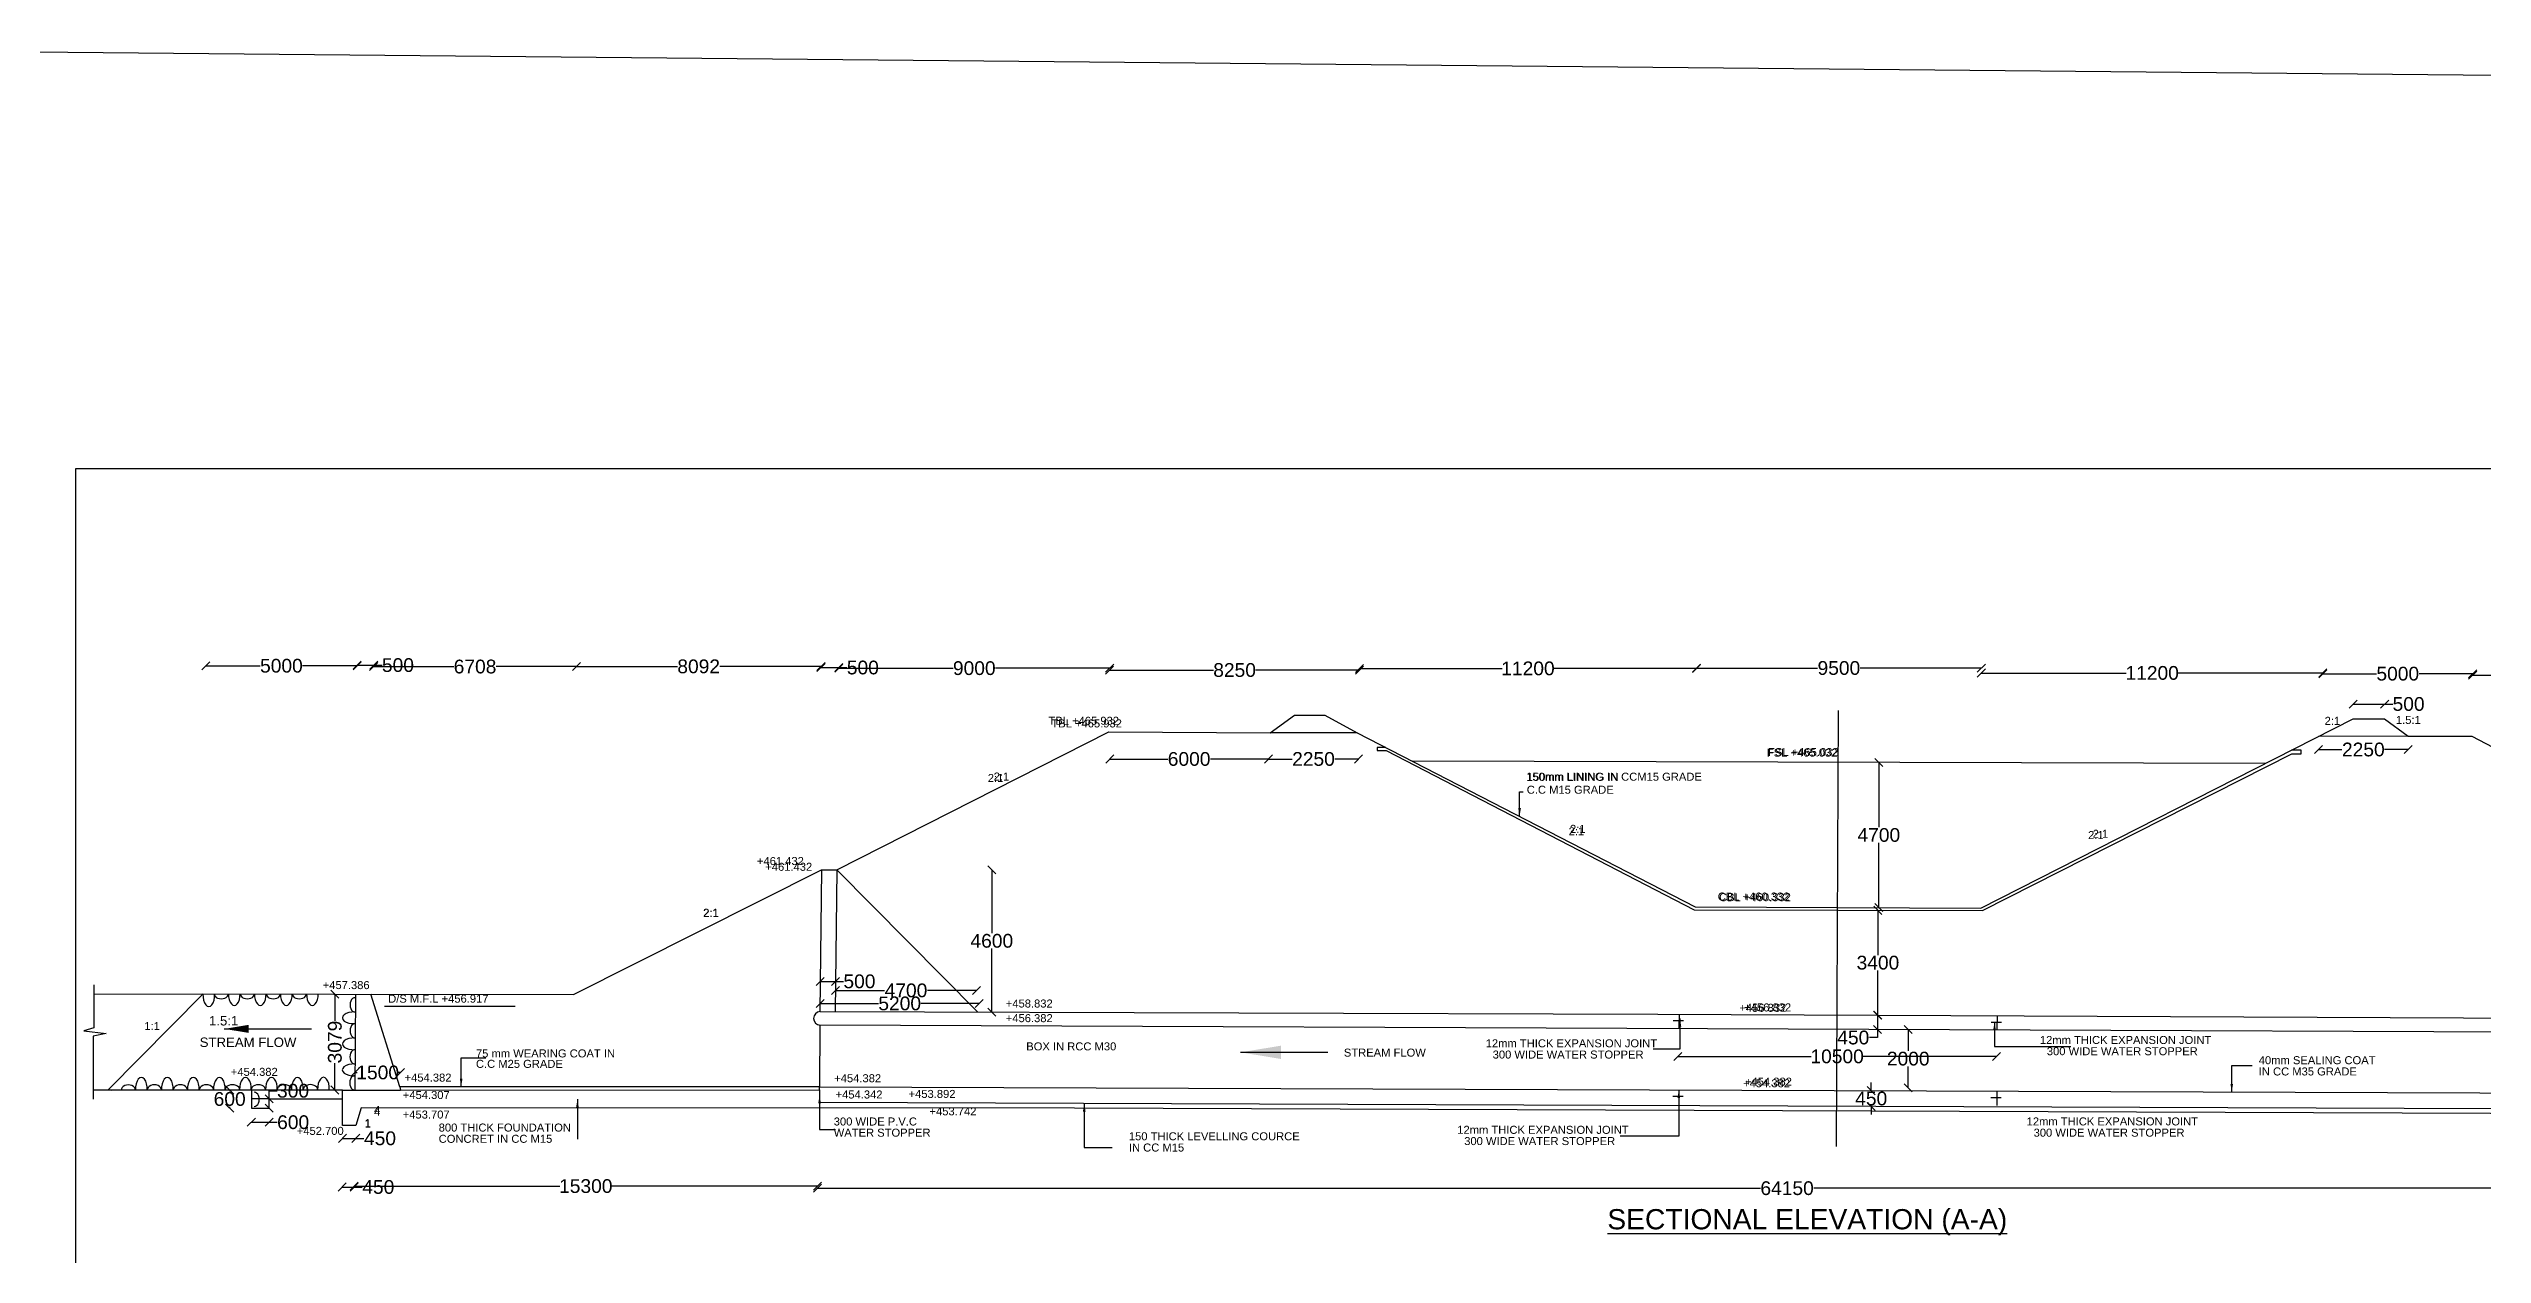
# Model space of a CAD drawing. Header units: metres. Extents: x 119 to 1793, y 659 to 1072.
# Drawn here: x 1238.5 to 1539.6, y 923.2 to 1072.3 of the extents above; entities that cross this region are included whole.
import ezdxf

# ---------------------------------------------------------------- set-up
doc = ezdxf.new("R2010")
doc.units = ezdxf.units.M
doc.header["$MEASUREMENT"] = 0
doc.linetypes.add('ACAD_ISO03W100', pattern=[30, 12, -18])
doc.layers.add('DRAWING', color=7, linetype='Continuous')
doc.styles.get("Standard").update_dxf_attribs({"font": 'ARIAL_1.TTF'})
doc.dimstyles.get("Standard").update_dxf_attribs({"dimtxt": 1.7, "dimasz": 1, "dimexe": 0.18, "dimexo": 0.0625, "dimgap": 0.09, "dimtad": 0, "dimtih": 1, "dimtoh": 1, "dimdec": 0, "dimzin": 0, "dimdsep": 46, "dimtxsty": 'Standard', "dimblk": 'OBLIQUE', "dimcen": 0, "dimse1": 1, "dimse2": 1, "dimadec": 0, "dimazin": 0, "dimtfac": 1, "dimtdec": 0, "dimtofl": 0, "dimtmove": 0, "dimatfit": 3, "dimfxl": 0, "dimtolj": 1, "dimtzin": 0, "dimarcsym": 0})
picture_1 = doc.add_image_def('image1.jpg', size_in_pixel=(7220, 4925))

# ---------------------------------------------------------------- blocks, each defined once
blk = doc.blocks.new('_Oblique')
at = {"color": 0, "linetype": 'ByBlock', "lineweight": -2}
blk.add_line((-0.5, -0.5), (0.5, 0.5), dxfattribs=at)
blk = doc.blocks.new('*D270')
at = {"layer": 'Defpoints', "color": 0}
for p in [(1257.94, 995.86), (1276.67, 995.96), (1276.67, 995.86)]:
    blk.add_point(p, dxfattribs=at)
at = {"layer": 'DRAWING', "color": 0, "lineweight": -2}
for p, q in [((1257.94, 995.96), (1264.68, 995.96)), ((1276.67, 995.96), (1269.93, 995.96))]:
    blk.add_line(p, q, dxfattribs=at)
at = {"layer": 'DRAWING', "color": 0, "lineweight": -2, "rotation": 180}
blk.add_blockref('_Oblique', (1257.94, 995.96), dxfattribs=at)
at = {"layer": 'DRAWING', "color": 0, "lineweight": -2}
blk.add_blockref('_Oblique', (1276.67, 995.96), dxfattribs=at)
at = {"layer": 'DRAWING', "color": 0, "insert": (1267.3, 995.96), "char_height": 1.7, "attachment_point": 5}
blk.add_mtext('\\A1;5000', dxfattribs=at)
blk = doc.blocks.new('*D271')
at = {"layer": 'Defpoints', "color": 0}
for p in [(1276.67, 995.86), (1278.75, 996.04), (1278.75, 995.86)]:
    blk.add_point(p, dxfattribs=at)
at = {"layer": 'DRAWING', "color": 0, "lineweight": -2}
for p, q in [((1276.67, 996.04), (1278.75, 996.04)), ((1278.75, 996.04), (1279.75, 996.04))]:
    blk.add_line(p, q, dxfattribs=at)
at = {"layer": 'DRAWING', "color": 0, "lineweight": -2, "rotation": 180}
blk.add_blockref('_Oblique', (1276.67, 996.04), dxfattribs=at)
at = {"layer": 'DRAWING', "color": 0, "lineweight": -2}
blk.add_blockref('_Oblique', (1278.75, 996.04), dxfattribs=at)
at = {"layer": 'DRAWING', "color": 0, "insert": (1281.72, 996.04), "char_height": 1.7, "attachment_point": 5}
blk.add_mtext('\\A1;500', dxfattribs=at)
blk = doc.blocks.new('*D272')
at = {"layer": 'Defpoints', "color": 0}
for p in [(1278.72, 996), (1303.8, 996), (1303.8, 995.86)]:
    blk.add_point(p, dxfattribs=at)
at = {"layer": 'DRAWING', "color": 0, "lineweight": -2}
for p, q in [((1278.72, 995.86), (1288.62, 995.86)), ((1303.8, 995.86), (1293.89, 995.86))]:
    blk.add_line(p, q, dxfattribs=at)
at = {"layer": 'DRAWING', "color": 0, "lineweight": -2, "rotation": 180}
blk.add_blockref('_Oblique', (1278.72, 995.86), dxfattribs=at)
at = {"layer": 'DRAWING', "color": 0, "lineweight": -2}
blk.add_blockref('_Oblique', (1303.8, 995.86), dxfattribs=at)
at = {"layer": 'DRAWING', "color": 0, "insert": (1291.26, 995.86), "char_height": 1.7, "attachment_point": 5}
blk.add_mtext('\\A1;6708', dxfattribs=at)
blk = doc.blocks.new('*D273')
at = {"layer": 'Defpoints', "color": 0}
for p in [(1303.8, 995.86), (1334.06, 995.88), (1334.06, 995.86)]:
    blk.add_point(p, dxfattribs=at)
at = {"layer": 'DRAWING', "color": 0, "lineweight": -2}
for p, q in [((1303.8, 995.88), (1316.31, 995.88)), ((1334.06, 995.88), (1321.55, 995.88))]:
    blk.add_line(p, q, dxfattribs=at)
at = {"layer": 'DRAWING', "color": 0, "lineweight": -2, "rotation": 180}
blk.add_blockref('_Oblique', (1303.8, 995.88), dxfattribs=at)
at = {"layer": 'DRAWING', "color": 0, "lineweight": -2}
blk.add_blockref('_Oblique', (1334.06, 995.88), dxfattribs=at)
at = {"layer": 'DRAWING', "color": 0, "insert": (1318.93, 995.88), "char_height": 1.7, "attachment_point": 5}
blk.add_mtext('\\A1;8092', dxfattribs=at)
blk = doc.blocks.new('*D274')
at = {"layer": 'Defpoints', "color": 0}
for p in [(1334.06, 995.86), (1336.28, 995.86), (1336.28, 995.74)]:
    blk.add_point(p, dxfattribs=at)
at = {"layer": 'DRAWING', "color": 0, "lineweight": -2}
for p, q in [((1334.06, 995.74), (1336.28, 995.74)), ((1336.28, 995.74), (1337.28, 995.74))]:
    blk.add_line(p, q, dxfattribs=at)
at = {"layer": 'DRAWING', "color": 0, "lineweight": -2, "rotation": 180}
blk.add_blockref('_Oblique', (1334.06, 995.74), dxfattribs=at)
at = {"layer": 'DRAWING', "color": 0, "lineweight": -2}
blk.add_blockref('_Oblique', (1336.28, 995.74), dxfattribs=at)
at = {"layer": 'DRAWING', "color": 0, "insert": (1339.24, 995.74), "char_height": 1.7, "attachment_point": 5}
blk.add_mtext('\\A1;500', dxfattribs=at)
blk = doc.blocks.new('*D275')
at = {"layer": 'Defpoints', "color": 0}
for p in [(1336.28, 995.74), (1369.78, 995.74), (1369.78, 995.66)]:
    blk.add_point(p, dxfattribs=at)
at = {"layer": 'DRAWING', "color": 0, "lineweight": -2}
for p, q in [((1336.28, 995.66), (1350.41, 995.66)), ((1369.78, 995.66), (1355.66, 995.66))]:
    blk.add_line(p, q, dxfattribs=at)
at = {"layer": 'DRAWING', "color": 0, "lineweight": -2, "rotation": 180}
blk.add_blockref('_Oblique', (1336.28, 995.66), dxfattribs=at)
at = {"layer": 'DRAWING', "color": 0, "lineweight": -2}
blk.add_blockref('_Oblique', (1369.78, 995.66), dxfattribs=at)
at = {"layer": 'DRAWING', "color": 0, "insert": (1353.03, 995.66), "char_height": 1.7, "attachment_point": 5}
blk.add_mtext('\\A1;9000', dxfattribs=at)
blk = doc.blocks.new('*D276')
at = {"layer": 'Defpoints', "color": 0}
for p in [(1369.77, 995.65), (1400.7, 995.65), (1400.7, 995.43)]:
    blk.add_point(p, dxfattribs=at)
at = {"layer": 'DRAWING', "color": 0, "lineweight": -2}
for p, q in [((1369.77, 995.43), (1382.61, 995.43)), ((1400.7, 995.43), (1387.86, 995.43))]:
    blk.add_line(p, q, dxfattribs=at)
at = {"layer": 'DRAWING', "color": 0, "lineweight": -2, "rotation": 180}
blk.add_blockref('_Oblique', (1369.77, 995.43), dxfattribs=at)
at = {"layer": 'DRAWING', "color": 0, "lineweight": -2}
blk.add_blockref('_Oblique', (1400.7, 995.43), dxfattribs=at)
at = {"layer": 'DRAWING', "color": 0, "insert": (1385.24, 995.43), "char_height": 1.7, "attachment_point": 5}
blk.add_mtext('\\A1;8250', dxfattribs=at)
blk = doc.blocks.new('*D277')
at = {"layer": 'Defpoints', "color": 0}
for p in [(1400.7, 995.43), (1442.38, 995.63), (1442.38, 995.43)]:
    blk.add_point(p, dxfattribs=at)
at = {"layer": 'DRAWING', "color": 0, "lineweight": -2}
for p, q in [((1400.7, 995.63), (1418.34, 995.63)), ((1442.38, 995.63), (1424.75, 995.63))]:
    blk.add_line(p, q, dxfattribs=at)
at = {"layer": 'DRAWING', "color": 0, "lineweight": -2, "rotation": 180}
blk.add_blockref('_Oblique', (1400.7, 995.63), dxfattribs=at)
at = {"layer": 'DRAWING', "color": 0, "lineweight": -2}
blk.add_blockref('_Oblique', (1442.38, 995.63), dxfattribs=at)
at = {"layer": 'DRAWING', "color": 0, "insert": (1421.54, 995.63), "char_height": 1.7, "attachment_point": 5}
blk.add_mtext('\\A1;11200', dxfattribs=at)
blk = doc.blocks.new('*D278')
at = {"layer": 'Defpoints', "color": 0}
for p in [(1442.38, 995.63), (1477.63, 995.68), (1477.63, 995.63)]:
    blk.add_point(p, dxfattribs=at)
at = {"layer": 'DRAWING', "color": 0, "lineweight": -2}
for p, q in [((1442.38, 995.68), (1457.38, 995.68)), ((1477.63, 995.68), (1462.63, 995.68))]:
    blk.add_line(p, q, dxfattribs=at)
at = {"layer": 'DRAWING', "color": 0, "lineweight": -2, "rotation": 180}
blk.add_blockref('_Oblique', (1442.38, 995.68), dxfattribs=at)
at = {"layer": 'DRAWING', "color": 0, "lineweight": -2}
blk.add_blockref('_Oblique', (1477.63, 995.68), dxfattribs=at)
at = {"layer": 'DRAWING', "color": 0, "insert": (1460.01, 995.68), "char_height": 1.7, "attachment_point": 5}
blk.add_mtext('\\A1;9500', dxfattribs=at)
blk = doc.blocks.new('*D279')
at = {"layer": 'Defpoints', "color": 0}
for p in [(1477.63, 995.68), (1519.9, 995.68), (1519.9, 995.07)]:
    blk.add_point(p, dxfattribs=at)
at = {"layer": 'DRAWING', "color": 0, "lineweight": -2}
for p, q in [((1477.63, 995.07), (1495.56, 995.07)), ((1519.9, 995.07), (1501.97, 995.07))]:
    blk.add_line(p, q, dxfattribs=at)
at = {"layer": 'DRAWING', "color": 0, "lineweight": -2, "rotation": 180}
blk.add_blockref('_Oblique', (1477.63, 995.07), dxfattribs=at)
at = {"layer": 'DRAWING', "color": 0, "lineweight": -2}
blk.add_blockref('_Oblique', (1519.9, 995.07), dxfattribs=at)
at = {"layer": 'DRAWING', "color": 0, "insert": (1498.77, 995.07), "char_height": 1.7, "attachment_point": 5}
blk.add_mtext('\\A1;11200', dxfattribs=at)
blk = doc.blocks.new('*D280')
at = {"layer": 'Defpoints', "color": 0}
for p in [(1519.9, 995.07), (1538.43, 995.07), (1538.43, 994.98)]:
    blk.add_point(p, dxfattribs=at)
at = {"layer": 'DRAWING', "color": 0, "lineweight": -2}
for p, q in [((1519.9, 994.98), (1526.54, 994.98)), ((1538.43, 994.98), (1531.79, 994.98))]:
    blk.add_line(p, q, dxfattribs=at)
at = {"layer": 'DRAWING', "color": 0, "lineweight": -2, "rotation": 180}
blk.add_blockref('_Oblique', (1519.9, 994.98), dxfattribs=at)
at = {"layer": 'DRAWING', "color": 0, "lineweight": -2}
blk.add_blockref('_Oblique', (1538.43, 994.98), dxfattribs=at)
at = {"layer": 'DRAWING', "color": 0, "insert": (1529.16, 994.98), "char_height": 1.7, "attachment_point": 5}
blk.add_mtext('\\A1;5000', dxfattribs=at)
blk = doc.blocks.new('*D281')
at = {"layer": 'Defpoints', "color": 0}
for p in [(1538.43, 995.07), (1571.75, 995.07), (1571.75, 994.8)]:
    blk.add_point(p, dxfattribs=at)
at = {"layer": 'DRAWING', "color": 0, "lineweight": -2}
for p, q in [((1538.43, 994.8), (1552.47, 994.8)), ((1571.75, 994.8), (1557.72, 994.8))]:
    blk.add_line(p, q, dxfattribs=at)
at = {"layer": 'DRAWING', "color": 0, "lineweight": -2, "rotation": 180}
blk.add_blockref('_Oblique', (1538.43, 994.8), dxfattribs=at)
at = {"layer": 'DRAWING', "color": 0, "lineweight": -2}
blk.add_blockref('_Oblique', (1571.75, 994.8), dxfattribs=at)
at = {"layer": 'DRAWING', "color": 0, "insert": (1555.09, 994.8), "char_height": 1.7, "attachment_point": 5}
blk.add_mtext('\\A1;9000', dxfattribs=at)
blk = doc.blocks.new('*D287')
at = {"layer": 'Defpoints', "color": 0}
for p in [(1260.9, 943.5), (1263.58, 943.5), (1263.58, 941.25)]:
    blk.add_point(p, dxfattribs=at)
at = {"layer": 'DRAWING', "color": 0, "lineweight": -2}
for p, q in [((1260.9, 943.5), (1260.9, 943.33)), ((1260.9, 941.25), (1260.9, 941.42))]:
    blk.add_line(p, q, dxfattribs=at)
for p, rotation in [((1260.9, 943.5), 90), ((1260.9, 941.25), 270)]:
    blk.add_blockref('_Oblique', p, dxfattribs=dict(at, rotation=rotation))
at = {"layer": 'DRAWING', "color": 0, "insert": (1260.9, 942.38), "char_height": 1.7, "attachment_point": 5}
blk.add_mtext('\\A1;600', dxfattribs=at)
blk = doc.blocks.new('*D288')
at = {"layer": 'Defpoints', "color": 0}
for p in [(1263.58, 941.25), (1265.78, 941.25), (1265.78, 939.51)]:
    blk.add_point(p, dxfattribs=at)
at = {"layer": 'DRAWING', "color": 0, "lineweight": -2}
for p, q in [((1263.58, 939.51), (1265.78, 939.51)), ((1265.78, 939.51), (1266.78, 939.51))]:
    blk.add_line(p, q, dxfattribs=at)
at = {"layer": 'DRAWING', "color": 0, "lineweight": -2, "rotation": 180}
blk.add_blockref('_Oblique', (1263.58, 939.51), dxfattribs=at)
at = {"layer": 'DRAWING', "color": 0, "lineweight": -2}
blk.add_blockref('_Oblique', (1265.78, 939.51), dxfattribs=at)
at = {"layer": 'DRAWING', "color": 0, "insert": (1268.75, 939.51), "char_height": 1.7, "attachment_point": 5}
blk.add_mtext('\\A1;600', dxfattribs=at)
blk = doc.blocks.new('*D289')
at = {"layer": 'Defpoints', "color": 0}
for p in [(1265.78, 942.4), (1265.78, 942.4), (1265.78, 941.25)]:
    blk.add_point(p, dxfattribs=at)
at = {"layer": 'DRAWING', "color": 0, "lineweight": -2}
for p, q in [((1265.78, 942.4), (1265.78, 943.4)), ((1265.78, 943.4), (1266.78, 943.4)), ((1265.78, 941.25), (1265.78, 942.4))]:
    blk.add_line(p, q, dxfattribs=at)
for p, rotation in [((1265.78, 942.4), 90), ((1265.78, 941.25), 270)]:
    blk.add_blockref('_Oblique', p, dxfattribs=dict(at, rotation=rotation))
at = {"layer": 'DRAWING', "color": 0, "insert": (1268.74, 943.4), "char_height": 1.7, "attachment_point": 5}
blk.add_mtext('\\A1;300', dxfattribs=at)
blk = doc.blocks.new('*D290')
at = {"layer": 'Defpoints', "color": 0}
for p in [(1274.87, 939.12), (1276.51, 939.12), (1276.51, 937.52)]:
    blk.add_point(p, dxfattribs=at)
at = {"layer": 'DRAWING', "color": 0, "lineweight": -2}
for p, q in [((1274.87, 937.52), (1276.51, 937.52)), ((1276.51, 937.52), (1277.51, 937.52))]:
    blk.add_line(p, q, dxfattribs=at)
at = {"layer": 'DRAWING', "color": 0, "lineweight": -2, "rotation": 180}
blk.add_blockref('_Oblique', (1274.87, 937.52), dxfattribs=at)
at = {"layer": 'DRAWING', "color": 0, "lineweight": -2}
blk.add_blockref('_Oblique', (1276.51, 937.52), dxfattribs=at)
at = {"layer": 'DRAWING', "color": 0, "insert": (1279.5, 937.52), "char_height": 1.7, "attachment_point": 5}
blk.add_mtext('\\A1;450', dxfattribs=at)
blk = doc.blocks.new('*D291')
at = {"layer": 'Defpoints', "color": 0}
for p in [(1282.05, 945.66), (1276.37, 943.5), (1282.05, 943.5)]:
    blk.add_point(p, dxfattribs=at)
at = {"layer": 'DRAWING', "color": 0, "lineweight": -2}
for p, q in [((1276.37, 945.66), (1276.67, 945.66)), ((1282.05, 945.66), (1281.76, 945.66))]:
    blk.add_line(p, q, dxfattribs=at)
at = {"layer": 'DRAWING', "color": 0, "lineweight": -2, "rotation": 180}
blk.add_blockref('_Oblique', (1276.37, 945.66), dxfattribs=at)
at = {"layer": 'DRAWING', "color": 0, "lineweight": -2}
blk.add_blockref('_Oblique', (1282.05, 945.66), dxfattribs=at)
at = {"layer": 'DRAWING', "color": 0, "insert": (1279.21, 945.66), "char_height": 1.7, "attachment_point": 5}
blk.add_mtext('\\A1;1500', dxfattribs=at)
blk = doc.blocks.new('*D292')
at = {"layer": 'Defpoints', "color": 0}
for p in [(1274.82, 931.55), (1276.29, 931.55), (1276.29, 931.5)]:
    blk.add_point(p, dxfattribs=at)
at = {"layer": 'DRAWING', "color": 0, "lineweight": -2}
for p, q in [((1274.82, 931.5), (1276.29, 931.5)), ((1276.29, 931.5), (1277.29, 931.5))]:
    blk.add_line(p, q, dxfattribs=at)
at = {"layer": 'DRAWING', "color": 0, "lineweight": -2, "rotation": 180}
blk.add_blockref('_Oblique', (1274.82, 931.5), dxfattribs=at)
at = {"layer": 'DRAWING', "color": 0, "lineweight": -2}
blk.add_blockref('_Oblique', (1276.29, 931.5), dxfattribs=at)
at = {"layer": 'DRAWING', "color": 0, "insert": (1279.29, 931.5), "char_height": 1.7, "attachment_point": 5}
blk.add_mtext('\\A1;450', dxfattribs=at)
blk = doc.blocks.new('*D293')
at = {"layer": 'Defpoints', "color": 0}
for p in [(1276.29, 931.5), (1333.64, 931.61), (1333.64, 931.5)]:
    blk.add_point(p, dxfattribs=at)
at = {"layer": 'DRAWING', "color": 0, "lineweight": -2}
for p, q in [((1276.29, 931.61), (1301.76, 931.61)), ((1333.64, 931.61), (1308.17, 931.61))]:
    blk.add_line(p, q, dxfattribs=at)
at = {"layer": 'DRAWING', "color": 0, "lineweight": -2, "rotation": 180}
blk.add_blockref('_Oblique', (1276.29, 931.61), dxfattribs=at)
at = {"layer": 'DRAWING', "color": 0, "lineweight": -2}
blk.add_blockref('_Oblique', (1333.64, 931.61), dxfattribs=at)
at = {"layer": 'DRAWING', "color": 0, "insert": (1304.96, 931.61), "char_height": 1.7, "attachment_point": 5}
blk.add_mtext('\\A1;15300', dxfattribs=at)
blk = doc.blocks.new('*D294')
at = {"layer": 'Defpoints', "color": 0}
for p in [(1333.97, 955.92), (1335.85, 956.93), (1335.85, 955.9)]:
    blk.add_point(p, dxfattribs=at)
at = {"layer": 'DRAWING', "color": 0, "lineweight": -2}
for p, q in [((1333.97, 956.93), (1335.85, 956.93)), ((1335.85, 956.93), (1336.85, 956.93))]:
    blk.add_line(p, q, dxfattribs=at)
at = {"layer": 'DRAWING', "color": 0, "lineweight": -2, "rotation": 180}
blk.add_blockref('_Oblique', (1333.97, 956.93), dxfattribs=at)
at = {"layer": 'DRAWING', "color": 0, "lineweight": -2}
blk.add_blockref('_Oblique', (1335.85, 956.93), dxfattribs=at)
at = {"layer": 'DRAWING', "color": 0, "insert": (1338.82, 956.93), "char_height": 1.7, "attachment_point": 5}
blk.add_mtext('\\A1;500', dxfattribs=at)
blk = doc.blocks.new('*D295')
at = {"layer": 'Defpoints', "color": 0}
for p in [(1335.85, 955.9), (1353.31, 955.92), (1353.31, 955.81)]:
    blk.add_point(p, dxfattribs=at)
at = {"layer": 'DRAWING', "color": 0, "lineweight": -2}
for p, q in [((1335.85, 955.81), (1341.92, 955.81)), ((1353.31, 955.81), (1347.24, 955.81))]:
    blk.add_line(p, q, dxfattribs=at)
at = {"layer": 'DRAWING', "color": 0, "lineweight": -2, "rotation": 180}
blk.add_blockref('_Oblique', (1335.85, 955.81), dxfattribs=at)
at = {"layer": 'DRAWING', "color": 0, "lineweight": -2}
blk.add_blockref('_Oblique', (1353.31, 955.81), dxfattribs=at)
at = {"layer": 'DRAWING', "color": 0, "insert": (1344.58, 955.81), "char_height": 1.7, "attachment_point": 5}
blk.add_mtext('\\A1;4700', dxfattribs=at)
blk = doc.blocks.new('*D296')
at = {"layer": 'Defpoints', "color": 0}
for p in [(1333.95, 954.52), (1353.64, 954.52), (1353.64, 954.2)]:
    blk.add_point(p, dxfattribs=at)
at = {"layer": 'DRAWING', "color": 0, "lineweight": -2}
for p, q in [((1333.95, 954.2), (1341.17, 954.2)), ((1353.64, 954.2), (1346.42, 954.2))]:
    blk.add_line(p, q, dxfattribs=at)
at = {"layer": 'DRAWING', "color": 0, "lineweight": -2, "rotation": 180}
blk.add_blockref('_Oblique', (1333.95, 954.2), dxfattribs=at)
at = {"layer": 'DRAWING', "color": 0, "lineweight": -2}
blk.add_blockref('_Oblique', (1353.64, 954.2), dxfattribs=at)
at = {"layer": 'DRAWING', "color": 0, "insert": (1343.8, 954.2), "char_height": 1.7, "attachment_point": 5}
blk.add_mtext('\\A1;5200', dxfattribs=at)
blk = doc.blocks.new('*D297')
at = {"layer": 'Defpoints', "color": 0}
for p in [(1354.5, 970.74), (1355.2, 970.74), (1354.5, 953.13)]:
    blk.add_point(p, dxfattribs=at)
at = {"layer": 'DRAWING', "color": 0, "lineweight": -2}
for p, q in [((1355.2, 970.74), (1355.2, 962.9)), ((1355.2, 953.13), (1355.2, 960.98))]:
    blk.add_line(p, q, dxfattribs=at)
for p, rotation in [((1355.2, 970.74), 90), ((1355.2, 953.13), 270)]:
    blk.add_blockref('_Oblique', p, dxfattribs=dict(at, rotation=rotation))
at = {"layer": 'DRAWING', "color": 0, "insert": (1355.2, 961.94), "char_height": 1.7, "attachment_point": 5}
blk.add_mtext('\\A1;4600', dxfattribs=at)
blk = doc.blocks.new('*D298')
at = {"layer": 'Defpoints', "color": 0}
for p in [(1369.79, 984.37), (1389.44, 984.43), (1389.44, 984.37)]:
    blk.add_point(p, dxfattribs=at)
at = {"layer": 'DRAWING', "color": 0, "lineweight": -2}
for p, q in [((1369.79, 984.43), (1376.98, 984.43)), ((1389.44, 984.43), (1382.24, 984.43))]:
    blk.add_line(p, q, dxfattribs=at)
at = {"layer": 'DRAWING', "color": 0, "lineweight": -2, "rotation": 180}
blk.add_blockref('_Oblique', (1369.79, 984.43), dxfattribs=at)
at = {"layer": 'DRAWING', "color": 0, "lineweight": -2}
blk.add_blockref('_Oblique', (1389.44, 984.43), dxfattribs=at)
at = {"layer": 'DRAWING', "color": 0, "insert": (1379.61, 984.43), "char_height": 1.7, "attachment_point": 5}
blk.add_mtext('\\A1;6000', dxfattribs=at)
blk = doc.blocks.new('*D299')
at = {"layer": 'Defpoints', "color": 0}
for p in [(1389.44, 984.37), (1400.56, 984.43), (1400.56, 984.37)]:
    blk.add_point(p, dxfattribs=at)
at = {"layer": 'DRAWING', "color": 0, "lineweight": -2}
for p, q in [((1389.44, 984.43), (1392.36, 984.43)), ((1400.56, 984.43), (1397.64, 984.43))]:
    blk.add_line(p, q, dxfattribs=at)
at = {"layer": 'DRAWING', "color": 0, "lineweight": -2, "rotation": 180}
blk.add_blockref('_Oblique', (1389.44, 984.43), dxfattribs=at)
at = {"layer": 'DRAWING', "color": 0, "lineweight": -2}
blk.add_blockref('_Oblique', (1400.56, 984.43), dxfattribs=at)
at = {"layer": 'DRAWING', "color": 0, "insert": (1395, 984.43), "char_height": 1.7, "attachment_point": 5}
blk.add_mtext('\\A1;2250', dxfattribs=at)
blk = doc.blocks.new('*D300')
at = {"layer": 'Defpoints', "color": 0}
for p in [(1463.7, 984.01), (1464.95, 984.01), (1464.45, 966.06)]:
    blk.add_point(p, dxfattribs=at)
at = {"layer": 'DRAWING', "color": 0, "lineweight": -2}
for p, q in [((1464.95, 984.01), (1464.95, 975.99)), ((1464.95, 966.06), (1464.95, 974.08))]:
    blk.add_line(p, q, dxfattribs=at)
for p, rotation in [((1464.95, 984.01), 90), ((1464.95, 966.06), 270)]:
    blk.add_blockref('_Oblique', p, dxfattribs=dict(at, rotation=rotation))
at = {"layer": 'DRAWING', "color": 0, "insert": (1464.95, 975.03), "char_height": 1.7, "attachment_point": 5}
blk.add_mtext('\\A1;4700', dxfattribs=at)
blk = doc.blocks.new('*D301')
at = {"layer": 'Defpoints', "color": 0}
for p in [(1464.89, 965.72), (1464.84, 952.75), (1464.84, 952.75)]:
    blk.add_point(p, dxfattribs=at)
at = {"layer": 'DRAWING', "color": 0, "lineweight": -2}
for p, q in [((1464.84, 965.72), (1464.84, 960.19)), ((1464.84, 952.75), (1464.84, 958.28))]:
    blk.add_line(p, q, dxfattribs=at)
for p, rotation in [((1464.84, 965.72), 90), ((1464.84, 952.75), 270)]:
    blk.add_blockref('_Oblique', p, dxfattribs=dict(at, rotation=rotation))
at = {"layer": 'DRAWING', "color": 0, "insert": (1464.84, 959.24), "char_height": 1.7, "attachment_point": 5}
blk.add_mtext('\\A1;3400', dxfattribs=at)
blk = doc.blocks.new('*D302')
at = {"layer": 'Defpoints', "color": 0}
for p in [(1464.84, 952.75), (1464.78, 950.98), (1464.83, 950.98)]:
    blk.add_point(p, dxfattribs=at)
at = {"layer": 'DRAWING', "color": 0, "lineweight": -2}
for p, q in [((1464.78, 952.75), (1464.78, 950.98)), ((1464.78, 949.98), (1463.78, 949.98)), ((1464.78, 950.98), (1464.78, 949.98))]:
    blk.add_line(p, q, dxfattribs=at)
for p, rotation in [((1464.78, 952.75), 90), ((1464.78, 950.98), 270)]:
    blk.add_blockref('_Oblique', p, dxfattribs=dict(at, rotation=rotation))
at = {"layer": 'DRAWING', "color": 0, "insert": (1461.79, 949.98), "char_height": 1.7, "attachment_point": 5}
blk.add_mtext('\\A1;450', dxfattribs=at)
blk = doc.blocks.new('*D303')
at = {"layer": 'Defpoints', "color": 0}
for p in [(1440.08, 949.37), (1479.51, 949.37), (1479.51, 947.65)]:
    blk.add_point(p, dxfattribs=at)
at = {"layer": 'DRAWING', "color": 0, "lineweight": -2}
for p, q in [((1440.08, 947.65), (1456.59, 947.65)), ((1479.51, 947.65), (1463, 947.65))]:
    blk.add_line(p, q, dxfattribs=at)
at = {"layer": 'DRAWING', "color": 0, "lineweight": -2, "rotation": 180}
blk.add_blockref('_Oblique', (1440.08, 947.65), dxfattribs=at)
at = {"layer": 'DRAWING', "color": 0, "lineweight": -2}
blk.add_blockref('_Oblique', (1479.51, 947.65), dxfattribs=at)
at = {"layer": 'DRAWING', "color": 0, "insert": (1459.79, 947.65), "char_height": 1.7, "attachment_point": 5}
blk.add_mtext('\\A1;10500', dxfattribs=at)
blk = doc.blocks.new('*D304')
at = {"layer": 'Defpoints', "color": 0}
for p in [(1465.95, 950.97), (1465.95, 943.76), (1468.59, 943.76)]:
    blk.add_point(p, dxfattribs=at)
at = {"layer": 'DRAWING', "color": 0, "lineweight": -2}
for p, q in [((1468.59, 950.97), (1468.59, 948.33)), ((1468.59, 943.76), (1468.59, 946.41))]:
    blk.add_line(p, q, dxfattribs=at)
for p, rotation in [((1468.59, 950.97), 90), ((1468.59, 943.76), 270)]:
    blk.add_blockref('_Oblique', p, dxfattribs=dict(at, rotation=rotation))
at = {"layer": 'DRAWING', "color": 0, "insert": (1468.59, 947.37), "char_height": 1.7, "attachment_point": 5}
blk.add_mtext('\\A1;2000', dxfattribs=at)
blk = doc.blocks.new('*D305')
at = {"layer": 'Defpoints', "color": 0}
for p in [(1464.01, 943.42), (1464.32, 943.42), (1464.31, 941.46)]:
    blk.add_point(p, dxfattribs=at)
at = {"layer": 'DRAWING', "color": 0, "lineweight": -2}
for p, q in [((1464.01, 943.42), (1464.01, 944.42)), ((1464.01, 941.46), (1464.01, 940.46))]:
    blk.add_line(p, q, dxfattribs=at)
for p, rotation in [((1464.01, 943.42), 270), ((1464.01, 941.46), 90)]:
    blk.add_blockref('_Oblique', p, dxfattribs=dict(at, rotation=rotation))
at = {"layer": 'DRAWING', "color": 0, "insert": (1464.01, 942.44), "char_height": 1.7, "attachment_point": 5}
blk.add_mtext('\\A1;450', dxfattribs=at)
blk = doc.blocks.new('*D306')
at = {"layer": 'Defpoints', "color": 0}
for p in [(1333.64, 931.5), (1573.57, 931.5), (1573.57, 931.35)]:
    blk.add_point(p, dxfattribs=at)
at = {"layer": 'DRAWING', "color": 0, "lineweight": -2}
for p, q in [((1333.64, 931.35), (1450.31, 931.35)), ((1573.57, 931.35), (1456.9, 931.35))]:
    blk.add_line(p, q, dxfattribs=at)
at = {"layer": 'DRAWING', "color": 0, "lineweight": -2, "rotation": 180}
blk.add_blockref('_Oblique', (1333.64, 931.35), dxfattribs=at)
at = {"layer": 'DRAWING', "color": 0, "lineweight": -2}
blk.add_blockref('_Oblique', (1573.57, 931.35), dxfattribs=at)
at = {"layer": 'DRAWING', "color": 0, "insert": (1453.6, 931.35), "char_height": 1.7, "attachment_point": 5}
blk.add_mtext('\\A1;64150', dxfattribs=at)
blk = doc.blocks.new('*D323')
at = {"layer": 'Defpoints', "color": 0}
for p in [(1527.54, 991.23), (1523.65, 989.41), (1527.54, 989.41)]:
    blk.add_point(p, dxfattribs=at)
at = {"layer": 'DRAWING', "color": 0, "lineweight": -2}
for p, q in [((1523.65, 991.23), (1527.54, 991.23)), ((1527.54, 991.23), (1528.54, 991.23))]:
    blk.add_line(p, q, dxfattribs=at)
at = {"layer": 'DRAWING', "color": 0, "lineweight": -2, "rotation": 180}
blk.add_blockref('_Oblique', (1523.65, 991.23), dxfattribs=at)
at = {"layer": 'DRAWING', "color": 0, "lineweight": -2}
blk.add_blockref('_Oblique', (1527.54, 991.23), dxfattribs=at)
at = {"layer": 'DRAWING', "color": 0, "insert": (1530.5, 991.23), "char_height": 1.7, "attachment_point": 5}
blk.add_mtext('\\A1;500', dxfattribs=at)
blk = doc.blocks.new('*D324')
at = {"layer": 'Defpoints', "color": 0}
for p in [(1519.36, 987.23), (1530.44, 987.24), (1530.44, 985.6)]:
    blk.add_point(p, dxfattribs=at)
at = {"layer": 'DRAWING', "color": 0, "lineweight": -2}
for p, q in [((1519.36, 985.6), (1522.26, 985.6)), ((1530.44, 985.6), (1527.54, 985.6))]:
    blk.add_line(p, q, dxfattribs=at)
at = {"layer": 'DRAWING', "color": 0, "lineweight": -2, "rotation": 180}
blk.add_blockref('_Oblique', (1519.36, 985.6), dxfattribs=at)
at = {"layer": 'DRAWING', "color": 0, "lineweight": -2}
blk.add_blockref('_Oblique', (1530.44, 985.6), dxfattribs=at)
at = {"layer": 'DRAWING', "color": 0, "insert": (1524.9, 985.6), "char_height": 1.7, "attachment_point": 5}
blk.add_mtext('\\A1;2250', dxfattribs=at)
blk = doc.blocks.new('*D325')
at = {"layer": 'Defpoints', "color": 0}
for p in [(1273.92, 955.36), (1274.17, 955.36), (1274.15, 943.5)]:
    blk.add_point(p, dxfattribs=at)
at = {"layer": 'DRAWING', "color": 0, "lineweight": -2}
for p, q in [((1273.92, 955.36), (1273.92, 952.06)), ((1273.92, 943.5), (1273.92, 946.8))]:
    blk.add_line(p, q, dxfattribs=at)
for p, rotation in [((1273.92, 955.36), 90), ((1273.92, 943.5), 270)]:
    blk.add_blockref('_Oblique', p, dxfattribs=dict(at, rotation=rotation))
at = {"layer": 'DRAWING', "color": 0, "insert": (1273.92, 949.43), "char_height": 1.7, "attachment_point": 5, "rotation": 90}
blk.add_mtext('\\A1;3079', dxfattribs=at)

msp = doc.modelspace()

# ---------------------------------------------------------------- linework, layer by layer
at = {"layer": 'DRAWING'}
msp.add_lwpolyline([(1241.86, 1020.34), (1723.84, 1020.34), (1723.84, 695.59), (1241.86, 695.59)], close=True, dxfattribs=at)
for points in [[(1244.11, 955.41), (1303.44, 955.31), (1334.11, 970.74), (1336.02, 970.74), (1369.69, 987.8), (1389.63, 987.68), (1392.64, 989.84), (1396.39, 989.84), (1400.42, 987.69), (1389.63, 987.68)], [(1400.42, 987.69), (1442.24, 966.17), (1477.59, 966), (1523.65, 989.41), (1527.54, 989.41), (1530.44, 987.24), (1519.36, 987.23)], [(1459.91, 990.44), (1459.67, 936.52)], [(1403.96, 985.87), (1402.88, 985.87), (1402.88, 985.48), (1403.99, 985.48), (1442.11, 965.8), (1477.77, 965.68), (1516.05, 985.09), (1517.19, 985.09), (1517.19, 985.52), (1516, 985.52)], [(1530.44, 987.24), (1538.34, 987.24), (1571.62, 969.84), (1573.57, 969.84), (1589.54, 961.47), (1652.5, 960.94)], [(1512.74, 983.86), (1407.26, 984.17)], [(1336.02, 970.74), (1335.82, 953.19)], [(1336.02, 970.74), (1353.45, 953.14)], [(1622.64, 961.19), (1622.57, 942.27), (1624.08, 942.27), (1624.08, 936.73), (1622.4, 936.73), (1621.59, 938.37), (1573.51, 938.75), (1573.5, 940.45), (1365.43, 941.27), (1277.17, 941.3), (1276.51, 939.12), (1274.87, 939.12), (1274.87, 943.5), (1282.05, 943.5), (1333.89, 943.54), (1333.89, 941.28)], [(1244.11, 956.52), (1244.11, 951.18), (1242.84, 950.82), (1245.62, 950.5), (1243.99, 950.17), (1243.99, 942.37)], [(1245.82, 943.5), (1257.6, 955.39)], [(1276.46, 955.36), (1276.37, 943.5)], [(1281.96, 943.91), (1278.37, 955.35)], [(1280.04, 953.85), (1296.21, 953.85)], [(1439.49, 952.08), (1440.77, 952.08)], [(1440.23, 952.86), (1440.22, 951.09)], [(1478.85, 951.9), (1480.12, 951.9)], [(1479.58, 952.69), (1479.57, 950.92)], [(1333.89, 943.91), (1573.54, 943.01), (1573.54, 950.53)], [(1274.87, 943.5), (1263.58, 943.5), (1243.99, 943.5)], [(1246.22, 943.5), (1263.9, 943.52)], [(1263.58, 943.5), (1263.58, 941.25), (1265.78, 941.25), (1265.78, 942.4), (1274.87, 942.4)], [(1333.89, 943.54), (1333.89, 943.91), (1281.96, 943.91), (1282.05, 943.5)], [(1439.47, 942.72), (1440.74, 942.72)], [(1440.2, 943.51), (1440.19, 941.74)], [(1478.81, 942.58), (1480.08, 942.58)], [(1479.54, 943.36), (1479.54, 941.59)], [(1265.78, 942.4), (1263.58, 942.4)], [(1573.51, 941.05), (1333.89, 941.96)]]:
    msp.add_lwpolyline(points, dxfattribs=at)
for points in [[(1334.11, 970.74), (1333.94, 953.2, 0.940519), (1333.94, 951.52), (1333.89, 943.91)], [(1333.94, 953.2), (1437.59, 952.87), (1573.54, 952.27, -0.995087), (1573.54, 950.53), (1333.94, 951.52)]]:
    msp.add_lwpolyline(points, format="xyb", dxfattribs=at)
for centre, major_axis, ratio, start_param, end_param in [((1258.32, 955.25), (0.01, -1.43), 0.509046, 4.610344, 7.945129), ((1259.85, 955.39), (-0.884, 0), 0.691096, 0, 3.141593), ((1261.47, 955.39), (0, 1.43), 0.509046, 1.570796, 4.712389), ((1263.08, 955.39), (-0.884, 0), 0.691096, 0, 3.141593), ((1264.69, 955.39), (0, 1.43), 0.509046, 1.570796, 4.712389), ((1266.3, 955.39), (-0.884, 0), 0.691096, 0, 3.141593), ((1267.91, 955.39), (0, 1.43), 0.509046, 1.570796, 4.712389), ((1269.52, 955.39), (-0.884, 0), 0.691096, 0, 3.141593), ((1271.13, 955.39), (0, 1.43), 0.509046, 1.570796, 4.712389), ((1276.4, 954.03), (0.01, -0.884), 0.691096, 3.071556, 6.322247), ((1276.28, 952.43), (-1.43, -0.02), 0.509046, 4.610344, 7.945129), ((1276.41, 950.82), (0.01, -0.884), 0.691096, 3.071556, 6.322247), ((1276.28, 949.21), (-1.43, -0.02), 0.509046, 4.610344, 7.945129), ((1276.26, 945.99), (-1.43, -0.02), 0.509046, 4.610344, 7.945129), ((1276.38, 947.6), (0.01, -0.884), 0.691096, 3.071556, 6.322247), ((1248.36, 943.52), (-0.884, 0), 0.691096, 3.104881, 6.322247), ((1249.97, 943.61), (0, 1.43), 0.509046, 4.636387, 7.93081), ((1251.58, 943.53), (-0.884, 0), 0.691096, 3.104881, 6.322247), ((1253.19, 943.61), (0, 1.43), 0.509046, 4.636387, 7.93081), ((1254.8, 943.53), (-0.884, 0), 0.691096, 3.104881, 6.322247), ((1256.41, 943.62), (0, 1.43), 0.509046, 4.636387, 7.93081), ((1258.02, 943.53), (-0.884, 0), 0.691096, 3.104881, 6.322247), ((1259.63, 943.62), (0, 1.43), 0.509046, 4.636387, 7.93081), ((1261.24, 943.54), (-0.884, 0), 0.691096, 3.104881, 6.322247), ((1262.85, 943.63), (0, 1.43), 0.509046, 4.636387, 7.93081), ((1264.45, 943.54), (-0.884, 0), 0.691096, 3.104881, 6.322247), ((1263.95, 942.35), (-0.01, 0.884), 0.691096, 3.071556, 6.322247), ((1266.07, 943.63), (0, 1.43), 0.509046, 4.636387, 7.93081), ((1267.67, 943.55), (-0.884, 0), 0.691096, 3.104881, 6.322247), ((1269.28, 943.63), (0, 1.43), 0.509046, 4.636387, 7.93081), ((1270.89, 943.55), (-0.884, 0), 0.691096, 3.104881, 6.322247), ((1272.5, 943.64), (0, 1.43), 0.509046, 4.636387, 7.93081), ((1276.36, 944.38), (0.01, -0.884), 0.691096, 3.071556, 6.322247)]:
    msp.add_ellipse(centre, major_axis=major_axis, ratio=ratio, start_param=start_param, end_param=end_param, dxfattribs=at)

# ---------------------------------------------------------------- texts
for s, p in [('TBL +465.932', (1362.21, 988.67)), ('TBL +465.932', (1362.57, 988.34)), ('2:1', (1520.11, 988.66)), ('1.5:1', (1528.93, 988.77)), ('FSL +465.032', (1451.1, 984.72)), ('FSL +465.032', (1451.25, 984.8)), ('2:1', (1354.7, 981.59)), ('2:1', (1355.43, 981.77)), ('150mm LINING IN CCM15 GRADE', (1421.31, 981.75)), ('150mm LINING IN', (1421.39, 981.73)), ('C.C M15 GRADE', (1421.39, 980.14)), ('2:1', (1426.57, 975)), ('2:1', (1426.74, 975.3)), ('2:1', (1491.41, 974.69)), ('2:1', (1490.84, 974.53)), ('+461.432', (1326.14, 971.32)), ('+461.432', (1327.17, 970.61)), ('CBL +460.332', (1445.02, 966.93)), ('CBL +460.332', (1445.19, 966.85)), ('2:1', (1319.47, 964.93)), ('2:1', (1319.51, 964.9)), ('+457.386', (1272.41, 955.98)), ('D/S M.F.L +456.917', (1280.51, 954.3)), ('+458.832', (1356.93, 953.7)), ('1:1', (1250.34, 950.92)), ('1:1', (1250.34, 950.92)), ('+456.382', (1356.93, 951.89)), ('+456.832', (1447.69, 953.17)), ('+456.832', (1448.3, 953.22)), ('BOX IN RCC M30', (1359.46, 948.4)), ('STREAM FLOW ', (1398.76, 947.63)), ('+454.382', (1261.04, 945.25)), ('+454.382', (1282.54, 944.54)), ('+454.307', (1282.32, 942.39)), ('+454.382', (1335.7, 944.46)), ('+454.342', (1335.87, 942.45)), ('+453.892', (1344.9, 942.52)), ('+454.382', (1448.16, 943.84)), ('+454.382', (1448.39, 944.04)), ('1', (1277.6, 938.92)), ('1', (1277.61, 938.86)), ('4', (1278.76, 940.54)), ('4', (1278.77, 940.31)), ('+453.707', (1282.31, 939.97)), ('+453.742', (1347.49, 940.37)), ('+452.700', (1269.2, 937.95))]:
    msp.add_text(s, height=0.99, dxfattribs=at).set_placement(p)
at = {"layer": 'DRAWING', "linetype": 'ACAD_ISO03W100'}
for s, height, p in [('1.5:1', 1.168, (1258.34, 951.48)), ('STREAM FLOW', 1.1681, (1257.19, 948.82)), ('75 mm WEARING COAT IN ', 0.99, (1291.37, 947.53)), ('12mm THICK EXPANSION JOINT', 0.99, (1416.31, 948.78)), ('12mm THICK EXPANSION JOINT', 0.99, (1484.88, 949.19)), ('300 WIDE WATER STOPPER', 0.99, (1485.74, 947.8)), ('C.C M25 GRADE', 0.99, (1291.37, 946.24)), ('300 WIDE WATER STOPPER', 0.99, (1417.17, 947.39)), ('40mm SEALING COAT', 0.99, (1511.96, 946.69)), ('IN CC M35 GRADE', 0.99, (1511.96, 945.3)), ('300 WIDE P.V.C', 0.99, (1335.64, 939.11)), ('12mm THICK EXPANSION JOINT', 0.99, (1483.24, 939.12)), ('800 THICK FOUNDATION', 0.99, (1286.76, 938.36)), ('CONCRET IN CC M15', 0.99, (1286.76, 936.97)), ('WATER STOPPER', 0.99, (1335.64, 937.73)), ('150 THICK LEVELLING COURCE', 0.99, (1372.16, 937.28)), ('IN CC M15', 0.99, (1372.16, 935.89)), ('12mm THICK EXPANSION JOINT', 0.99, (1412.79, 938.08)), ('300 WIDE WATER STOPPER', 0.99, (1413.65, 936.69)), ('300 WIDE WATER STOPPER', 0.99, (1484.1, 937.73)), ('%%USECTIONAL ELEVATION (A-A)', 2.5, (1431.36, 926.27))]:
    msp.add_text(s, height=height, dxfattribs=at).set_placement(p)

# ---------------------------------------------------------------- dimensions: what is measured, and where the dimension line sits
at = {"layer": 'DRAWING'}
for base, p1, p2, text, picture, middle in [((1276.67, 995.96), (1257.94, 995.86), (1276.67, 995.86), '5000', '*D270', (1267.3, 995.96)), ((1278.75, 996.04), (1276.67, 995.86), (1278.75, 995.86), '500', '*D271', (1281.72, 996.04)), ((1303.8, 995.86), (1278.72, 996), (1303.8, 996), '6708', '*D272', (1291.26, 995.86)), ((1334.06, 995.88), (1303.8, 995.86), (1334.06, 995.86), '8092', '*D273', (1318.93, 995.88)), ((1336.28, 995.74), (1334.06, 995.86), (1336.28, 995.86), '500', '*D274', (1339.24, 995.74)), ((1369.78, 995.66), (1336.28, 995.74), (1369.78, 995.74), '9000', '*D275', (1353.03, 995.66)), ((1442.38, 995.63), (1400.7, 995.43), (1442.38, 995.43), '11200', '*D277', (1421.54, 995.63)), ((1477.63, 995.68), (1442.38, 995.63), (1477.63, 995.63), '9500', '*D278', (1460.01, 995.68)), ((1400.7, 995.43), (1369.77, 995.65), (1400.7, 995.65), '8250', '*D276', (1385.24, 995.43)), ((1519.9, 995.07), (1477.63, 995.68), (1519.9, 995.68), '11200', '*D279', (1498.77, 995.07)), ((1538.43, 994.98), (1519.9, 995.07), (1538.43, 995.07), '5000', '*D280', (1529.16, 994.98)), ((1571.75, 994.8), (1538.43, 995.07), (1571.75, 995.07), '9000', '*D281', (1555.09, 994.8)), ((1527.54, 991.23), (1523.65, 989.41), (1527.54, 989.41), '500', '*D323', (1530.5, 991.23)), ((1389.44, 984.43), (1369.79, 984.37), (1389.44, 984.37), '6000', '*D298', (1379.61, 984.43)), ((1400.56, 984.43), (1389.44, 984.37), (1400.56, 984.37), '2250', '*D299', (1395, 984.43)), ((1530.44, 985.6), (1519.36, 987.23), (1530.44, 987.24), '2250', '*D324', (1524.9, 985.6)), ((1335.85, 956.93), (1333.97, 955.92), (1335.85, 955.9), '500', '*D294', (1338.82, 956.93)), ((1353.64, 954.2), (1333.95, 954.52), (1353.64, 954.52), '5200', '*D296', (1343.8, 954.2)), ((1353.31, 955.81), (1335.85, 955.9), (1353.31, 955.92), '4700', '*D295', (1344.58, 955.81)), ((1479.51, 947.65), (1440.08, 949.37), (1479.51, 949.37), '10500', '*D303', (1459.79, 947.65)), ((1282.05, 945.66), (1276.37, 943.5), (1282.05, 943.5), '1500', '*D291', (1279.21, 945.66)), ((1265.78, 939.51), (1263.58, 941.25), (1265.78, 941.25), '600', '*D288', (1268.75, 939.51)), ((1276.51, 937.52), (1274.87, 939.12), (1276.51, 939.12), '450', '*D290', (1279.5, 937.52)), ((1276.29, 931.5), (1274.82, 931.55), (1276.29, 931.55), '450', '*D292', (1279.29, 931.5)), ((1333.64, 931.61), (1276.29, 931.5), (1333.64, 931.5), '15300', '*D293', (1304.96, 931.61)), ((1573.57, 931.35), (1333.64, 931.5), (1573.57, 931.5), '64150', '*D306', (1453.6, 931.35))]:
    dim = msp.add_linear_dim(base=base, p1=p1, p2=p2, text=text, dimstyle='Standard', dxfattribs=at)
    dim.commit()
    dim.dimension.update_dxf_attribs({"geometry": picture, "text_midpoint": middle})
for base, p1, p2, text, picture, middle in [((1464.95, 984.01), (1464.45, 966.06), (1463.7, 984.01), '4700', '*D300', (1464.95, 975.03)), ((1355.2, 970.74), (1354.5, 953.13), (1354.5, 970.74), '4600', '*D297', (1355.2, 961.94)), ((1464.84, 952.75), (1464.89, 965.72), (1464.84, 952.75), '3400', '*D301', (1464.84, 959.24)), ((1464.78, 950.98), (1464.84, 952.75), (1464.83, 950.98), '450', '*D302', (1461.79, 949.98)), ((1468.59, 943.76), (1465.95, 950.97), (1465.95, 943.76), '2000', '*D304', (1468.59, 947.37)), ((1260.9, 943.5), (1263.58, 941.25), (1263.58, 943.5), '600', '*D287', (1260.9, 942.38)), ((1265.78, 942.4), (1265.78, 941.25), (1265.78, 942.4), '300', '*D289', (1268.74, 943.4)), ((1464.01, 943.42), (1464.31, 941.46), (1464.32, 943.42), '450', '*D305', (1464.01, 942.44))]:
    dim = msp.add_linear_dim(base=base, p1=p1, p2=p2, angle=90, text=text, dimstyle='Standard', dxfattribs=at)
    dim.commit()
    dim.dimension.update_dxf_attribs({"geometry": picture, "text_midpoint": middle})
dim = msp.add_linear_dim(base=(1273.92, 955.36), p1=(1274.15, 943.5), p2=(1274.17, 955.36), angle=90, text='3079', dimstyle='Standard', dxfattribs=at)
dim.commit()
dim.dimension.update_dxf_attribs({"geometry": '*D325', "text_midpoint": (1273.92, 949.43), "text_rotation": 90})

# ---------------------------------------------------------------- pictures from other files: only their frames are drawn
image = msp.add_image(picture_1, insert=(1191.25, 664.4), size_in_units=(597.97, 407.89), rotation=-0.54073, dxfattribs=dict(fade=37))
image.dxf.flags = 7

# ---------------------------------------------------------------- leaders
for points, override in [([(1420.5, 977.36), (1420.5, 980.39), (1420.94, 980.39)], {"dimgap": 0.09, "dimtad": 0}), ([(1260.23, 951.06), (1271.03, 951.06)], {"dimasz": 3}), ([(1440.34, 952.35), (1440.34, 948.55), (1437.01, 948.55)], {"dimgap": 0.09, "dimtad": 0}), ([(1479.27, 951.93), (1479.27, 948.88), (1488.72, 948.88)], {"dimgap": 0.09, "dimtad": 0}), ([(1385.98, 948.16), (1396.78, 948.16)], {"dimasz": 5, "dimgap": 0.09, "dimtad": 0}), ([(1289.54, 943.91), (1289.54, 947.46), (1292.6, 947.46)], {"dimgap": 0.09, "dimtad": 0}), ([(1508.62, 943.25), (1508.62, 946.53), (1511.13, 946.53)], {"dimgap": 0.09, "dimtad": 0}), ([(1333.89, 942.86), (1333.89, 938.6), (1335.85, 938.6)], {"dimgap": 0.09, "dimtad": 0}), ([(1440.2, 943.51), (1440.2, 937.78), (1432.94, 937.78)], {"dimgap": 0.09, "dimtad": 0}), ([(1303.93, 942.36), (1303.93, 937.42)], {"dimgap": 0.09, "dimtad": 0}), ([(1366.64, 941.84), (1366.64, 936.39), (1370.09, 936.39)], {"dimgap": 0.09, "dimtad": 0})]:
    msp.add_leader(points, dimstyle='Standard', override=override, dxfattribs=at)

doc.saveas('drawing.dxf')
